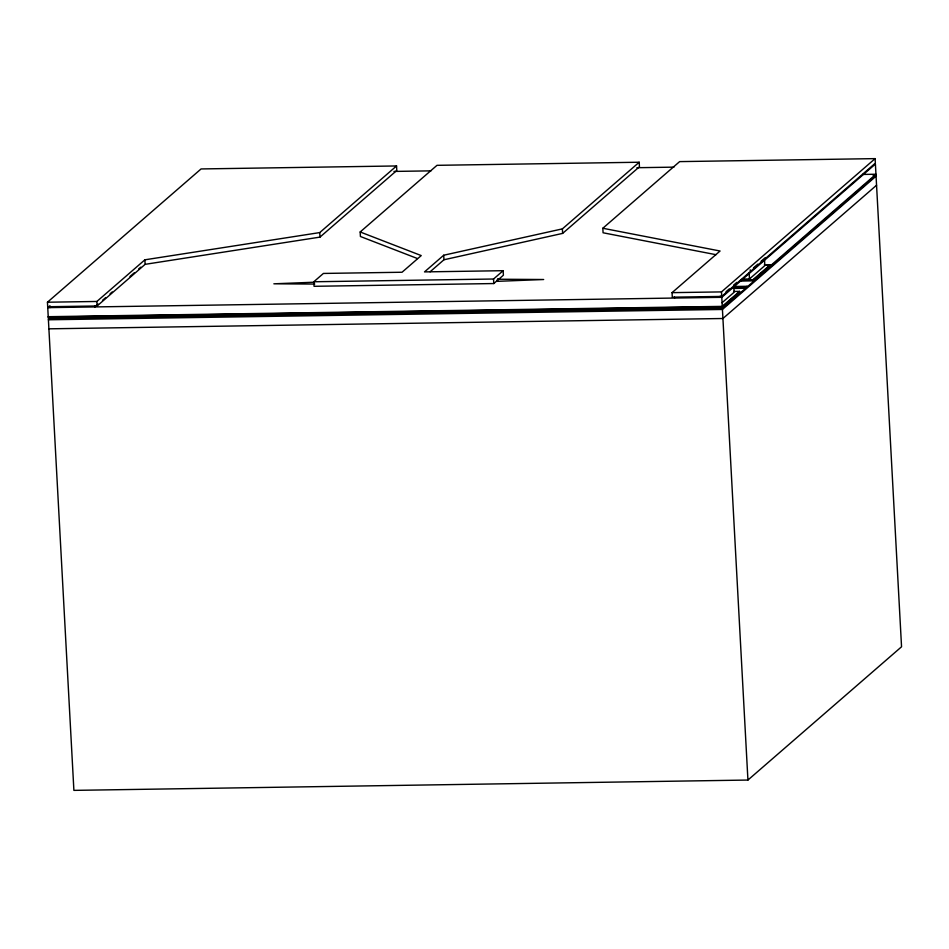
<?xml version="1.0" encoding="UTF-8"?>
<svg xmlns="http://www.w3.org/2000/svg" width="949" height="949" viewBox="0 0 949 949"><rect width="100%" height="100%" fill="white"/><g stroke="black" fill="none" stroke-linecap="round" stroke-linejoin="round"><path stroke-width="1.42" d="M47.45 302.221L201.069 168.946L396.552 165.956L396.789 170.476L319.979 237.108L145.138 264.332L97.13 305.981L47.699 306.741L47.45 302.221L96.881 301.462L144.889 259.812L319.73 232.588L396.552 165.956M733.636 291.473L739.556 291.379L739.615 292.517L722.331 307.512L48.292 317.832L47.747 307.642L49.965 305.72M98.162 304.119L94.924 306.93L94.876 306.017M102.492 300.37L105.73 297.559M110.048 293.81L112.207 291.936M129.977 276.527L134.295 272.778M138.613 269.03L140.772 267.155M417.418 258.531L360.418 236.491L360.181 231.971L436.991 165.328L639.199 162.232L639.448 166.763L562.627 233.395L443.954 259.765L430.087 271.794M639.199 162.232L562.389 228.875L443.705 255.234L424.511 271.9L503.148 270.69L503.385 275.222L493.788 283.549L314.048 286.301L313.799 281.77L323.407 273.442L402.044 272.244L421.237 255.578L360.181 231.971M313.799 281.77L493.539 279.018L503.148 270.69M602.829 228.258L679.638 161.615L875.108 158.625L875.358 163.145L721.738 296.42L672.307 297.179L672.058 292.648L720.066 251.011L602.829 228.258L603.078 232.778L715.973 254.688M672.058 292.648L721.489 291.901L875.108 158.625M721.691 295.483L719.532 297.357L719.484 296.456M726.021 291.734L729.259 288.923M733.577 285.175L736.815 282.363M753.506 267.891L757.824 264.142M761.062 261.331L765.38 257.582M47.747 307.642L721.786 297.322L875.405 164.058L875.963 174.236L753.055 280.857L739.876 281.058M722.035 302.755L734.099 292.28L733.755 285.827M742.237 279.065L749.461 278.959L764.823 265.637L764.479 259.172M739.556 291.379L722.272 306.373L48.233 316.693M741.157 279.908L752.996 279.718L770.28 264.735L770.339 265.862M739.579 291.841L722.296 306.835L48.257 317.144M733.779 287.713L745.629 287.535L747.065 286.29L747.112 287.013L742.664 287.072M722.379 308.461L876.01 175.185L901.55 646.779L747.931 780.054L73.892 790.375L48.352 318.781L722.379 308.461L747.931 780.054M876.057 176.182L722.438 309.457L48.399 319.777M876.556 185.233L722.924 318.508L48.885 328.829M314.344 282.209L273.858 283.81L314.771 284.059M497.442 281.331L543.67 279.516L499.838 279.243M393.954 171.425L430.988 170.856M636.898 167.712L673.932 167.143M862.629 174.438L875.963 174.236M873.044 175.233L876.01 175.185M764.348 264.818L770.28 264.735M765.855 265.245L770.303 265.186L753.02 280.18L741.299 280.358M733.731 286.491L747.065 286.29M733.814 288.437L745.665 288.259L745.629 287.535M752.996 279.718L753.055 280.857M750.208 269.801L750.256 270.702M749.117 272.493L749.461 278.959M721.489 291.901L721.738 296.42M721.786 297.322L722.331 307.512M674.549 297.144L674.597 298.045M562.389 228.875L562.627 233.395M493.539 279.018L493.788 283.549M443.705 255.234L443.954 259.765M319.73 232.588L319.979 237.108M144.889 259.812L145.138 264.332M96.881 301.462L97.13 305.981M49.941 306.705L49.989 307.618M498.189 278.781L496.79 280.928L498.189 278.781"/></g></svg>
